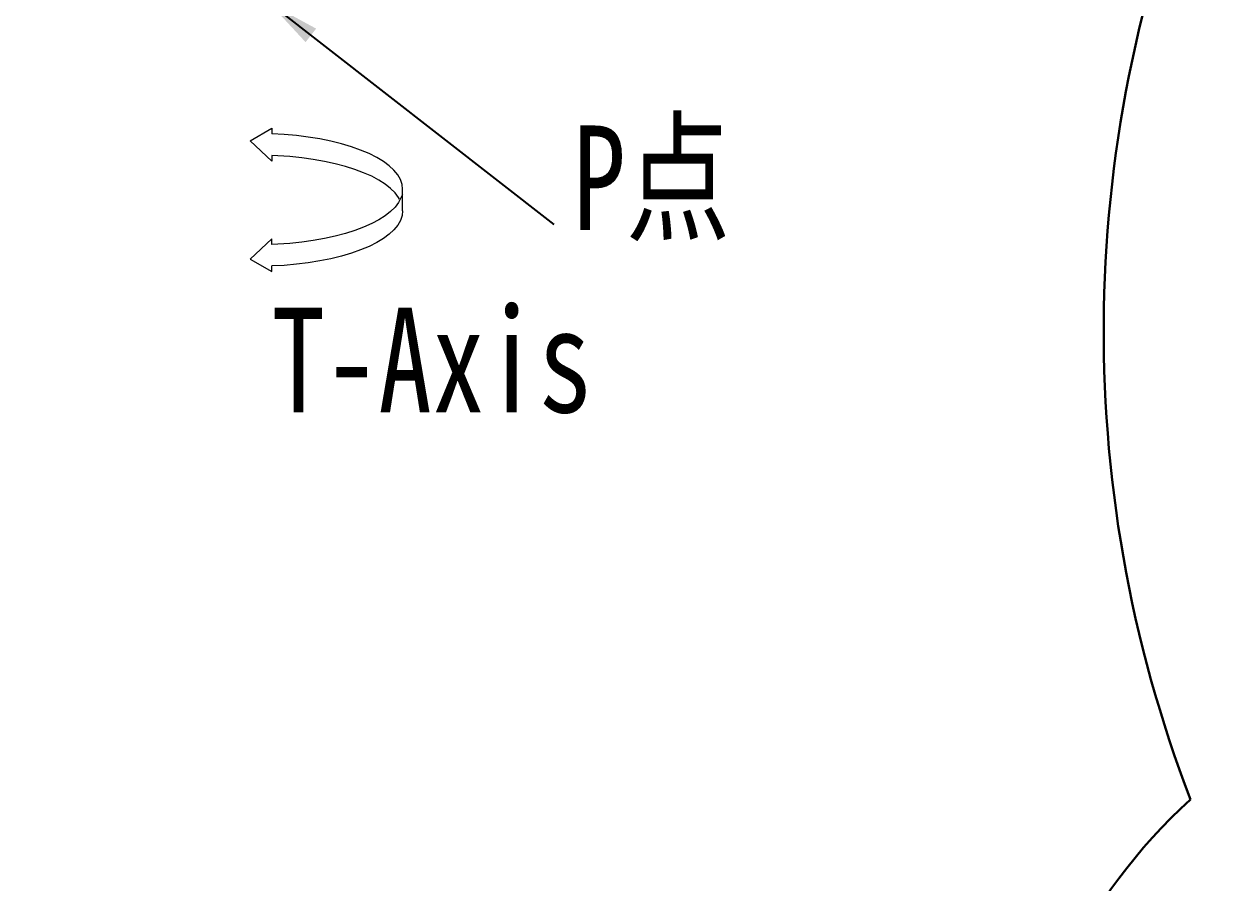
# Model space of a CAD drawing. Header units: millimetres. Extents: x -2601 to 21461, y 11492 to 21077.
# Drawn here: x 15561 to 16254, y 15694 to 16187 of the extents above; entities that cross this region are included whole.
import ezdxf

# ---------------------------------------------------------------- set-up
doc = ezdxf.new("R2010")
doc.units = ezdxf.units.MM
doc.header["$PDSIZE"] = -1
doc.linetypes.add('CENTERX2', pattern=[20.32, 12.7, -2.54, 2.54, -2.54])
doc.layers.add('中心线层', color=1, linetype='CENTERX2')
doc.layers.add('文字层', color=7, linetype='Continuous', lineweight=25)
doc.layers.add('标注层', color=161, linetype='Continuous', lineweight=25)
doc.styles.get("Standard").update_dxf_attribs({"font": ''})
doc.styles.get('Standard').set_extended_font_data('HYSWLongFangSong')
doc.dimstyles.new('ISO-25', dxfattribs={"dimscale": 25, "dimtxt": 3.5, "dimasz": 1.6, "dimexe": 1.25, "dimexo": 0.625, "dimtad": 1, "dimdec": 0, "dimzin": 9, "dimdsep": 46, "dimtxsty": 'Standard', "dimcen": 2.5, "dimadec": 0, "dimazin": 2, "dimtfac": 1, "dimtdec": 0, "dimtofl": 0, "dimtmove": 0, "dimatfit": 3, "dimfxl": 1, "dimarcsym": 0})
doc.dimstyles.new('SLDDIMSTYLE7', dxfattribs={"dimtxt": 0.18, "dimasz": 3, "dimexe": 0, "dimexo": 0.0625, "dimgap": 0, "dimtad": 0, "dimtih": 1, "dimtoh": 1, "dimdec": 0, "dimrnd": 1e-09, "dimzin": 0, "dimdsep": 46, "dimtxsty": 'Standard', "dimsah": 1, "dimcen": 0.09, "dimadec": 0, "dimazin": 0, "dimtfac": 3, "dimtdec": 0, "dimtofl": 0, "dimtmove": 0, "dimatfit": 3, "dimfxl": 1, "dimfrac": 2, "dimtolj": 1, "dimtzin": 0, "dimarcsym": 0})

# ---------------------------------------------------------------- blocks, each defined once
blk = doc.blocks.new('*D83')
at = {"color": 0, "lineweight": -2}
for p, q in [((15548.06, 16349.15), (15548.06, 16389.15)), ((15793.32, 16309.15), (15516.81, 16309.15)), ((15548.06, 16309.15), (15548.06, 16199.16)), ((15734.62, 16199.16), (15516.81, 16199.16)), ((15548.06, 16159.16), (15548.06, 15951.09))]:
    blk.add_line(p, q, dxfattribs=at)
at = {"color": 0}
for points in [[(15541.39, 16349.15), (15554.72, 16349.15), (15548.06, 16309.15)], [(15541.39, 16159.16), (15554.72, 16159.16), (15548.06, 16199.16)]]:
    blk.add_solid(points, dxfattribs=at)
at = {"layer": 'Defpoints', "color": 0}
for p in [(15808.94, 16309.15), (15548.06, 16199.16), (15750.24, 16199.16)]:
    blk.add_point(p, dxfattribs=at)
at = {"color": 0, "insert": (15488.68, 16023.01), "char_height": 87.5, "attachment_point": 5, "rotation": 90}
blk.add_mtext('110', dxfattribs=at)
blk = doc.blocks.new('*D90')
at = {"color": 0, "lineweight": -2}
for p, q in [((15767.61, 16488.4), (14855.39, 16488.4)), ((14886.64, 16448.4), (14886.64, 15064.65)), ((16399.82, 15024.65), (14855.39, 15024.65))]:
    blk.add_line(p, q, dxfattribs=at)
at = {"color": 0}
for points in [[(14879.97, 16448.4), (14893.31, 16448.4), (14886.64, 16488.4)], [(14879.97, 15064.65), (14893.31, 15064.65), (14886.64, 15024.65)]]:
    blk.add_solid(points, dxfattribs=at)
at = {"layer": 'Defpoints', "color": 0}
for p in [(15783.23, 16488.4), (14886.64, 15024.65), (16415.44, 15024.65)]:
    blk.add_point(p, dxfattribs=at)
at = {"color": 0, "insert": (14827.27, 15773.98), "char_height": 87.5, "attachment_point": 5, "rotation": 90}
blk.add_mtext('1464', dxfattribs=at)

msp = doc.modelspace()

# ---------------------------------------------------------------- linework, layer by layer
at = {"color": 7, "linetype": 'ByBlock', "lineweight": 30, "ltscale": 5}
for centre, radius, start, end in [((16931.34, 16011.1), 750, 157, 201), ((16453.94, 15499.15), 329.8, 132.49497, 215.49497)]:
    msp.add_arc(centre, radius, start, end, dxfattribs=at)
at = {"layer": '中心线层', "color": 0, "linetype": 'Continuous', "lineweight": 0}
for p, q in [((15691.33, 16120.48), (15703.67, 16127.64)), ((15703.67, 16127.64), (15703.67, 16124.4)), ((15710.79, 16124.04), (15703.67, 16124.4)), ((15703.67, 16108.81), (15691.33, 16120.48)), ((15717.8, 16123.44), (15710.79, 16124.04)), ((15724.65, 16122.6), (15717.8, 16123.44)), ((15731.29, 16121.54), (15724.65, 16122.6)), ((15737.66, 16120.25), (15731.29, 16121.54)), ((15743.72, 16118.76), (15737.66, 16120.25)), ((15749.41, 16117.07), (15743.72, 16118.76)), ((15703.67, 16112.05), (15703.67, 16108.81)), ((15707.07, 16111.91), (15703.67, 16112.02)), ((15714.03, 16111.44), (15707.07, 16111.91)), ((15720.86, 16110.75), (15714.03, 16111.44)), ((15727.51, 16109.83), (15720.86, 16110.75)), ((15754.71, 16115.19), (15749.41, 16117.07)), ((15759.56, 16113.15), (15754.71, 16115.19)), ((15763.93, 16110.94), (15759.56, 16113.15)), ((15767.79, 16108.6), (15763.93, 16110.94)), ((15733.93, 16108.69), (15727.51, 16109.83)), ((15740.08, 16107.34), (15733.93, 16108.69)), ((15745.91, 16105.8), (15740.08, 16107.34)), ((15751.37, 16104.07), (15745.91, 16105.8)), ((15756.43, 16102.16), (15751.37, 16104.07)), ((15771.11, 16106.14), (15767.79, 16108.6)), ((15773.85, 16103.57), (15771.11, 16106.14)), ((15776.01, 16100.92), (15773.85, 16103.57)), ((15761.05, 16100.09), (15756.43, 16102.16)), ((15765.19, 16097.88), (15761.05, 16100.09)), ((15768.83, 16095.54), (15765.19, 16097.88)), ((15777.57, 16098.21), (15776.01, 16100.92)), ((15778.51, 16095.45), (15777.57, 16098.21)), ((15771.93, 16093.08), (15768.83, 16095.54)), ((15774.48, 16090.53), (15771.93, 16093.08)), ((15776.45, 16087.91), (15774.48, 16090.53)), ((15778.82, 16089.67), (15776.45, 16085.1)), ((15778.82, 16092.68), (15778.51, 16095.45)), ((15778.82, 16080.33), (15778.82, 16092.68)), ((15778.82, 16080.33), (15778.82, 16092.68)), ((15776.45, 16085.1), (15774.48, 16082.47)), ((15776.98, 16086.89), (15776.45, 16087.91)), ((15768.83, 16077.47), (15765.19, 16075.13)), ((15771.93, 16079.93), (15768.83, 16077.47)), ((15774.48, 16082.47), (15771.93, 16079.93)), ((15778.51, 16077.55), (15777.57, 16074.8)), ((15778.82, 16080.33), (15778.51, 16077.55)), ((15751.37, 16068.94), (15745.91, 16067.21)), ((15756.43, 16070.85), (15751.37, 16068.94)), ((15761.05, 16072.92), (15756.43, 16070.85)), ((15765.19, 16075.13), (15761.05, 16072.92)), ((15773.85, 16069.44), (15771.11, 16066.87)), ((15776.01, 16072.09), (15773.85, 16069.44)), ((15777.57, 16074.8), (15776.01, 16072.09)), ((15703.67, 16064.23), (15691.33, 16052.56)), ((15703.67, 16060.98), (15703.67, 16064.23)), ((15720.86, 16062.26), (15714.03, 16061.56)), ((15727.51, 16063.18), (15720.86, 16062.26)), ((15733.93, 16064.32), (15727.51, 16063.18)), ((15740.08, 16065.66), (15733.93, 16064.32)), ((15745.91, 16067.21), (15740.08, 16065.66)), ((15763.93, 16062.06), (15759.56, 16059.86)), ((15767.79, 16064.41), (15763.93, 16062.06)), ((15771.11, 16066.87), (15767.79, 16064.41)), ((15707.07, 16061.1), (15703.67, 16060.98)), ((15714.03, 16061.56), (15707.07, 16061.1)), ((15749.41, 16055.94), (15743.72, 16054.24)), ((15754.71, 16057.81), (15749.41, 16055.94)), ((15759.56, 16059.86), (15754.71, 16057.81)), ((15691.33, 16052.56), (15703.67, 16045.39)), ((15710.79, 16048.97), (15703.67, 16048.61)), ((15703.67, 16045.39), (15703.67, 16048.64)), ((15717.8, 16049.57), (15710.79, 16048.97)), ((15724.65, 16050.41), (15717.8, 16049.57)), ((15731.29, 16051.47), (15724.65, 16050.41)), ((15737.66, 16052.75), (15731.29, 16051.47)), ((15743.72, 16054.24), (15737.66, 16052.75))]:
    msp.add_line(p, q, dxfattribs=at)

# ---------------------------------------------------------------- texts
at = {"insert": (15876.35, 16129.27), "char_height": 60, "width": 392.1315, "attachment_point": 1}
msp.add_mtext('P点', dxfattribs=at)
at = {"layer": '文字层', "linetype": 'Continuous', "lineweight": 15, "insert": (15703.67, 16024.6), "char_height": 60, "attachment_point": 1}
msp.add_mtext('T-Axis', dxfattribs=at)

# ---------------------------------------------------------------- dimensions: what is measured, and where the dimension line sits
dim = msp.add_linear_dim(base=(14886.64, 15024.65), p1=(15783.23, 16488.4), p2=(16415.44, 15024.65), angle=90, dimstyle='ISO-25')
dim.commit()
dim.dimension.update_dxf_attribs({"geometry": '*D90', "text_midpoint": (14886.64, 15773.98), "dimtype": 160})
dim = msp.add_linear_dim(base=(15548.06, 16199.16), p1=(15808.94, 16309.15), p2=(15750.24, 16199.16), angle=90, dimstyle='ISO-25', override={"dimtofl": 1})
dim.commit()
dim.dimension.update_dxf_attribs({"geometry": '*D83', "text_midpoint": (15548.06, 16023.01), "dimtype": 160})

# ---------------------------------------------------------------- leaders
at = {"layer": '标注层', "color": 0}
msp.add_leader([(15702.43, 16199.42), (15865.69, 16072.42)], dimstyle='SLDDIMSTYLE7', override={"dimasz": 30}, dxfattribs=at)

doc.saveas('drawing.dxf')
